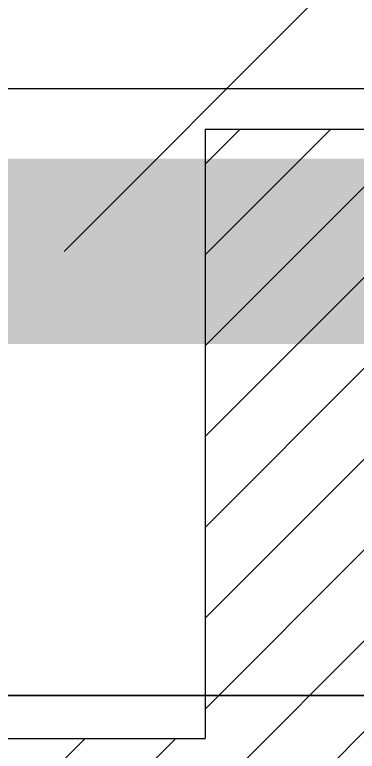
# Model space of a CAD drawing. Header units: millimetres. Extents: x 63700 to 182600, y -289551 to -205451.
# Drawn here: x 116199.4 to 116284.2, y -251974.3 to -251792.3 of the extents above; entities that cross this region are included whole.
import ezdxf

# ---------------------------------------------------------------- set-up
doc = ezdxf.new("R2010")
doc.units = ezdxf.units.MM
doc.header["$LTSCALE"] = 50
doc.layers.add('3', color=7, linetype='Continuous')

# ---------------------------------------------------------------- blocks, each defined once
blk = doc.blocks.new('KEY PLAN_NEW')
h = blk.add_hatch()
h.set_pattern_fill('ANSI31', color=253, scale=2)
h.set_pattern_definition([(45, (-1396.921, -1800.0236), (-4.490128, 4.490128), [])])
edge = h.paths.add_edge_path()
edge.add_line((-2006.862, -1075.944), (-2006.862, -1091.944))
edge.add_line((-2006.862, -1091.944), (-2067.862, -1091.944))
edge.add_line((-2067.862, -1091.944), (-2067.862, -1375.944))
edge.add_line((-2067.862, -1375.944), (-2006.862, -1375.944))
edge.add_line((-2006.862, -1375.944), (-2006.862, -1391.944))
edge.add_line((-2006.862, -1391.944), (-2007.862, -1391.944))
edge.add_line((-2007.862, -1391.944), (-2007.862, -1488.944))
edge.add_line((-2007.862, -1488.944), (-2008.306, -1488.944))
edge.add_arc((-2028.716, -1493.497), 20.912, 12.57767, 76.57873)
edge.add_line((-2023.862, -1473.157), (-2023.862, -1391.944))
edge.add_line((-2023.862, -1391.944), (-2247.862, -1391.944))
edge.add_line((-2247.862, -1391.944), (-2247.862, -1488.944))
edge.add_line((-2247.862, -1488.944), (-2263.862, -1488.944))
edge.add_line((-2263.862, -1488.944), (-2263.862, -1452.184))
edge.add_line((-2263.862, -1452.184), (-2549.862, -1452.184))
edge.add_line((-2549.862, -1452.184), (-2549.862, -1488.944))
edge.add_line((-2549.862, -1488.944), (-2565.862, -1488.944))
edge.add_line((-2565.862, -1488.944), (-2565.862, -1427.944))
edge.add_line((-2565.862, -1427.944), (-2720.862, -1427.944))
edge.add_line((-2720.862, -1427.944), (-2720.862, -1411.944))
edge.add_line((-2720.862, -1411.944), (-2623.862, -1411.944))
edge.add_line((-2623.862, -1411.944), (-2623.862, -1075.944))
edge.add_line((-2623.862, -1075.944), (-2563.862, -1075.944))
edge.add_line((-2563.862, -1075.944), (-2563.862, -1071.944))
edge.add_line((-2563.862, -1071.944), (-2547.862, -1071.944))
edge.add_line((-2547.862, -1071.944), (-2547.862, -1091.944))
edge.add_line((-2547.862, -1091.944), (-2607.862, -1091.944))
edge.add_line((-2607.862, -1091.944), (-2607.862, -1411.944))
edge.add_line((-2607.862, -1411.944), (-2549.862, -1411.944))
edge.add_line((-2549.862, -1411.944), (-2549.862, -1436.184))
edge.add_line((-2549.862, -1436.184), (-2263.862, -1436.184))
edge.add_line((-2263.862, -1436.184), (-2263.862, -1375.944))
edge.add_line((-2263.862, -1375.944), (-2083.862, -1375.944))
edge.add_line((-2083.862, -1375.944), (-2083.862, -1075.944))
edge.add_line((-2083.862, -1075.944), (-2006.862, -1075.944))
at = {"color": 253}
for p, q in [((-2540.302, -1371.944, 46), (-2247.422, -1371.944, 46)), ((-2263.862, -1375.944, 46), (-2083.862, -1375.944, 46)), ((-2263.862, -1375.944, 46), (-2263.862, -1436.184, 46)), ((-2247.422, -1431.944, 46), (-2540.302, -1431.944, 46)), ((-2540.302, -1431.944, 46), (-2247.422, -1431.944, 46)), ((-2549.862, -1436.184, 46), (-2263.862, -1436.184, 46))]:
    blk.add_line(p, q, dxfattribs=at)

msp = doc.modelspace()

# ---------------------------------------------------------------- hatches: boundary and pattern name
at = {"layer": '3'}
h = msp.add_hatch(dxfattribs=at)
h.set_pattern_fill('ANSI31', color=256, scale=712.8)
h.set_pattern_definition([(45, (-3976192.25, 410345.89), (-63.0032142, 63.0032142), [])])
h.paths.add_polyline_path([(116636.27, -251034.29), (115493.22, -251034.29), (115493.22, -251850.75), (116636.27, -251850.75)])

# ---------------------------------------------------------------- linework, layer by layer
at = {"layer": '3', "const_width": 45.83, "elevation": 126.5}
msp.add_lwpolyline([(116636.27, -251850.75), (115493.22, -251850.75), (115493.22, -251034.29), (116636.27, -251034.29)], close=True, dxfattribs=at)

# ---------------------------------------------------------------- block references
at = {"xscale": 2.5, "yscale": 2.5, "zscale": 2.5}
msp.add_blockref('KEY PLAN_NEW', (121906.2, -248380.66), dxfattribs=at)

doc.saveas('drawing.dxf')
